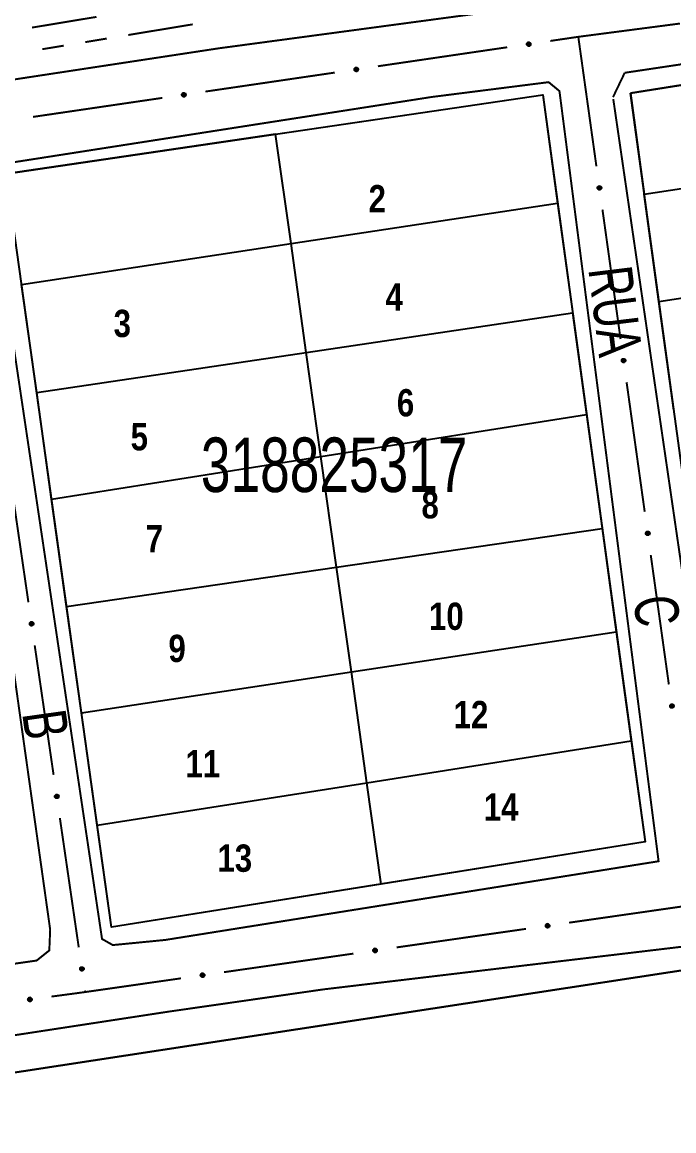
# Model space of a CAD drawing. Extents: x 203591 to 208218, y 4854879 to 4857795.
# Drawn here: x 204715.2 to 204775, y 4855234.4 to 4855336.1 of the extents above; entities that cross this region are included whole.
import ezdxf
from ezdxf.enums import TextEntityAlignment as Align

# ---------------------------------------------------------------- set-up
doc = ezdxf.new("R2010")
doc.units = 0
doc.header["$LTSCALE"] = 1.5
doc.header["$MEASUREMENT"] = 0
doc.linetypes.add('PHANTOMX2', pattern=[5, 2.5, -0.5, 0.5, -0.5, 0.5, -0.5])
for name, color, linetype in [('CD-MALHA-LOTES', 40, 'CONTINUOUS'), ('CD_TXT_QUADRA', 7, 'CONTINUOUS'), ('RU-QUADRAS', 210, 'CONTINUOUS'), ('SV-EIXO-RUA-PAV', 20, 'CONTINUOUS'), ('SV-RUA-NAO-PAV-S-GUIA-C-GUIA', 7, 'PHANTOMX2'), ('SV-RUA-PAVIM-S-GUIA-C-GUIA', 7, 'CONTINUOUS'), ('SV-TXT-RUA-PAV-S-GUIA-C-GUIA', 7, 'CONTINUOUS'), ('Th_NmrPorta', 7, 'CONTINUOUS')]:
    doc.layers.add(name, color=color, linetype=linetype)
doc.styles.add('ARIAL', font='ARIAL.TTF')
doc.styles.get("Standard").update_dxf_attribs({"font": 'swisscbo.ttf'})

msp = doc.modelspace()

# ---------------------------------------------------------------- linework, layer by layer
at = {"layer": 'CD-MALHA-LOTES', "linetype": 'Continuous', "flags": 128}
for points in [[(205336.35, 4855334.88), (204671.74, 4855233.19)], [(204795.69, 4855333.49), (204771.05, 4855329.58)], [(204771.05, 4855329.58), (204772.32, 4855320.31)], [(204738.48, 4855325.82), (204763.01, 4855329.44)], [(204763.01, 4855329.44), (204764.37, 4855319.48)], [(204738.48, 4855325.82), (204713.74, 4855322.18)], [(204739.9, 4855315.78), (204738.48, 4855325.82)], [(204772.32, 4855320.31), (204797.09, 4855324.09)], [(204773.67, 4855310.47), (204772.32, 4855320.31)], [(204739.9, 4855315.78), (204764.37, 4855319.48)], [(204764.37, 4855319.48), (204765.73, 4855309.56)], [(204715.16, 4855312.03), (204739.9, 4855315.78)], [(204741.3, 4855305.784527), (204739.9, 4855315.78)], [(204773.67, 4855310.47), (204798.56, 4855314.28)], [(204716.55, 4855302.12), (204715.16, 4855312.03)], [(204775.04, 4855300.5), (204773.67, 4855310.47)], [(204741.3, 4855305.784527), (204765.75, 4855309.42)], [(204765.73, 4855309.56), (204765.75, 4855309.42)], [(204765.75, 4855309.42), (204767.03, 4855300.11)], [(204716.55, 4855302.12), (204741.3, 4855305.784527)], [(204742.65, 4855296.24), (204741.3, 4855305.784527)], [(204717.92, 4855292.32), (204716.55, 4855302.12)], [(204742.65, 4855296.24), (204767.03, 4855300.11)], [(204767.03, 4855300.11), (204768.46, 4855289.65)], [(204717.92, 4855292.32), (204742.65, 4855296.24)], [(204744.08, 4855286.09), (204742.65, 4855296.24)], [(204719.3, 4855282.47), (204717.92, 4855292.32)], [(204744.08, 4855286.09), (204768.46, 4855289.65)], [(204768.46, 4855289.65), (204769.76, 4855280.15)], [(204719.3, 4855282.47), (204744.08, 4855286.09)], [(204745.44, 4855276.48), (204744.08, 4855286.09)], [(204720.67, 4855272.73), (204719.3, 4855282.47)], [(204745.44, 4855276.48), (204769.76, 4855280.15)], [(204769.76, 4855280.15), (204771.13, 4855270.16)], [(204720.67, 4855272.73), (204745.44, 4855276.48)], [(204746.87, 4855266.32), (204745.44, 4855276.48)], [(204722.11, 4855262.41), (204720.67, 4855272.73)], [(204746.87, 4855266.32), (204771.13, 4855270.16)], [(204771.13, 4855270.16), (204772.4, 4855260.88)], [(204722.11, 4855262.41), (204746.87, 4855266.32)], [(204748.18, 4855257.01), (204746.87, 4855266.32)], [(204723.42, 4855253.05), (204722.11, 4855262.41)], [(204772.4, 4855260.88), (204748.18, 4855257.01)], [(204748.18, 4855257.01), (204723.42, 4855253.05)]]:
    msp.add_lwpolyline(points, dxfattribs=at)
at = {"layer": 'RU-QUADRAS', "color": 6, "linetype": 'Continuous'}
msp.add_lwpolyline([(204671.74, 4855233.19), (205349.53, 4855336.89), (205371.1, 4855089.17), (205374.06, 4855058.83), (205373.76, 4855056.38, -0.2098970509), (205368.65, 4855051.04, -0.101494221), (205355.18, 4855045.65), (205311.87, 4855038.63), (205310.88, 4855041.34), (205273.01, 4855035.5), (205273.43, 4855033.22), (205000.47, 4854990.15), (205000.49, 4854989.01), (204989.08, 4854987.74), (204988.92, 4854989.2), (204842.03, 4854964.17), (204815.26, 4855011.65), (204825.16, 4855013.03)], format="xyb", close=True, dxfattribs=at)
for points in [[(204771.05, 4855329.58), (204819.46, 4855337.27), (204830.99, 4855268.36), (204780.45, 4855261.1)], [(204713.74, 4855322.18), (204763.01, 4855329.44), (204772.4, 4855260.88), (204723.42, 4855253.05)]]:
    msp.add_lwpolyline(points, close=True, dxfattribs=at)
at = {"layer": 'SV-EIXO-RUA-PAV', "const_width": 0.18, "flags": 128}
for points in [[(204766.27, 4855334.75), (204775.595825, 4855335.967944)], [(204763.70252, 4855334.373214), (204765.681325, 4855334.663611)], [(204765.681325, 4855334.663611), (204766.27, 4855334.75)], [(204766.27, 4855334.75), (204767.932543, 4855322.865727)], [(204747.872079, 4855332.050042), (204759.74491, 4855333.792421)], [(204732.041638, 4855329.726869), (204743.914468, 4855331.469248)], [(204716.211196, 4855327.403697), (204728.084027, 4855329.146076)], [(204768.486725, 4855318.904302), (204770.149268, 4855307.020029)], [(204770.703449, 4855303.058605), (204772.365993, 4855291.174332)], [(204714.059938, 4855294.745254), (204715.792415, 4855282.870974)], [(204772.920174, 4855287.212907), (204774.582717, 4855275.328634)], [(204716.369908, 4855278.91288), (204718.102385, 4855267.0386)], [(204718.679877, 4855263.080507), (204720.412354, 4855251.206227)], [(204777.307143, 4855255.176695), (204765.428466, 4855253.474625)], [(204761.468908, 4855252.907268), (204749.590231, 4855251.205199)], [(204745.630672, 4855250.637842), (204733.751995, 4855248.935772)], [(204729.792437, 4855248.368416), (204721.873319, 4855247.233702)], [(204721.01, 4855247.11), (204717.909869, 4855246.694408)], [(204720.989846, 4855247.248134), (204721.01, 4855247.11)], [(204721.873319, 4855247.233702), (204721.01, 4855247.11)]]:
    msp.add_lwpolyline(points, dxfattribs=at)
at = {"layer": 'SV-EIXO-RUA-PAV', "flags": 128}
for points in [[(204761.565573, 4855334.170869), (204761.59421, 4855334.210517), (204761.626929, 4855334.238737), (204761.660993, 4855334.25442), (204761.694708, 4855334.260429), (204761.729892, 4855334.262691), (204761.765869, 4855334.257146), (204761.804435, 4855334.242147), (204761.844409, 4855334.2137), (204761.871115, 4855334.178282), (204761.888277, 4855334.145709), (204761.896567, 4855334.110914), (204761.898192, 4855334.076697), (204761.891196, 4855334.039517), (204761.875614, 4855334.000582), (204761.846037, 4855333.961079), (204761.81377, 4855333.933633), (204761.780423, 4855333.919329), (204761.74539, 4855333.911217), (204761.709442, 4855333.909337), (204761.674158, 4855333.914984), (204761.634985, 4855333.930743), (204761.596382, 4855333.960453), (204761.568641, 4855333.992323), (204761.553873, 4855334.025459), (204761.546662, 4855334.06013), (204761.543964, 4855334.095392), (204761.548032, 4855334.131788), (204761.565573, 4855334.170869)], [(204745.735132, 4855331.847697), (204745.763769, 4855331.887345), (204745.796488, 4855331.915565), (204745.830552, 4855331.931247), (204745.864267, 4855331.937256), (204745.899451, 4855331.939519), (204745.935428, 4855331.933974), (204745.973994, 4855331.918975), (204746.013968, 4855331.890527), (204746.040674, 4855331.85511), (204746.057835, 4855331.822536), (204746.066125, 4855331.787741), (204746.067751, 4855331.753524), (204746.060755, 4855331.716345), (204746.045173, 4855331.67741), (204746.015596, 4855331.637906), (204745.983329, 4855331.61046), (204745.949982, 4855331.596157), (204745.914949, 4855331.588044), (204745.879001, 4855331.586165), (204745.843717, 4855331.591811), (204745.804544, 4855331.607571), (204745.765941, 4855331.63728), (204745.738199, 4855331.66915), (204745.723431, 4855331.702287), (204745.716221, 4855331.736957), (204745.713522, 4855331.772219), (204745.717591, 4855331.808616), (204745.735132, 4855331.847697)], [(204729.904691, 4855329.524524), (204729.933328, 4855329.564173), (204729.966047, 4855329.592392), (204730.000111, 4855329.608075), (204730.033826, 4855329.614084), (204730.06901, 4855329.616346), (204730.104986, 4855329.610801), (204730.143553, 4855329.595802), (204730.183527, 4855329.567355), (204730.210233, 4855329.531937), (204730.227394, 4855329.499364), (204730.235684, 4855329.464569), (204730.23731, 4855329.430352), (204730.230314, 4855329.393172), (204730.214732, 4855329.354237), (204730.185154, 4855329.314734), (204730.152888, 4855329.287288), (204730.119541, 4855329.272985), (204730.084508, 4855329.264872), (204730.04856, 4855329.262992), (204730.013276, 4855329.268639), (204729.974102, 4855329.284398), (204729.9355, 4855329.314108), (204729.907758, 4855329.345978), (204729.89299, 4855329.379114), (204729.88578, 4855329.413785), (204729.883081, 4855329.449047), (204729.88715, 4855329.485443), (204729.904691, 4855329.524524)], [(204768.298747, 4855321.042561), (204768.338202, 4855321.013658), (204768.366201, 4855320.98075), (204768.381654, 4855320.946581), (204768.387436, 4855320.912827), (204768.389462, 4855320.877628), (204768.383675, 4855320.84169), (204768.368417, 4855320.803225), (204768.339702, 4855320.763443), (204768.304106, 4855320.736976), (204768.271418, 4855320.720034), (204768.236568, 4855320.711978), (204768.202341, 4855320.710583), (204768.165209, 4855320.717828), (204768.12638, 4855320.733671), (204768.087076, 4855320.763514), (204768.059848, 4855320.795964), (204768.045769, 4855320.829406), (204768.037891, 4855320.864493), (204768.036254, 4855320.900453), (204768.042137, 4855320.935698), (204768.058159, 4855320.974765), (204768.088128, 4855321.013167), (204768.120183, 4855321.040694), (204768.153419, 4855321.055238), (204768.188137, 4855321.062216), (204768.223416, 4855321.064677), (204768.259784, 4855321.060364), (204768.298747, 4855321.042561)], [(204770.515471, 4855305.196863), (204770.554926, 4855305.167961), (204770.582925, 4855305.135052), (204770.598378, 4855305.100884), (204770.604161, 4855305.067129), (204770.606187, 4855305.031931), (204770.6004, 4855304.995992), (204770.585142, 4855304.957527), (204770.556427, 4855304.917745), (204770.52083, 4855304.891278), (204770.488142, 4855304.874336), (204770.453292, 4855304.86628), (204770.419066, 4855304.864885), (204770.381934, 4855304.87213), (204770.343104, 4855304.887974), (204770.303801, 4855304.917816), (204770.276572, 4855304.950267), (204770.262493, 4855304.983708), (204770.254616, 4855305.018796), (204770.252978, 4855305.054755), (204770.258862, 4855305.09), (204770.274884, 4855305.129067), (204770.304853, 4855305.167469), (204770.336908, 4855305.194996), (204770.370143, 4855305.209541), (204770.404862, 4855305.216518), (204770.440141, 4855305.21898), (204770.476509, 4855305.214667), (204770.515471, 4855305.196863)], [(204772.732196, 4855289.351165), (204772.771651, 4855289.322263), (204772.79965, 4855289.289355), (204772.815103, 4855289.255186), (204772.820885, 4855289.221432), (204772.822912, 4855289.186233), (204772.817125, 4855289.150295), (204772.801867, 4855289.11183), (204772.773151, 4855289.072048), (204772.737555, 4855289.045581), (204772.704867, 4855289.028639), (204772.670017, 4855289.020583), (204772.63579, 4855289.019187), (204772.598658, 4855289.026433), (204772.559829, 4855289.042276), (204772.520525, 4855289.072118), (204772.493297, 4855289.104569), (204772.479218, 4855289.138011), (204772.471341, 4855289.173098), (204772.469703, 4855289.209058), (204772.475587, 4855289.244303), (204772.491609, 4855289.283369), (204772.521577, 4855289.321772), (204772.553633, 4855289.349298), (204772.586868, 4855289.363843), (204772.621586, 4855289.370821), (204772.656865, 4855289.373282), (204772.693234, 4855289.368969), (204772.732196, 4855289.351165)], [(204716.169345, 4855281.049995), (204716.208969, 4855281.021325), (204716.237162, 4855280.988582), (204716.252816, 4855280.954505), (204716.258797, 4855280.920786), (204716.26103, 4855280.885599), (204716.255455, 4855280.849628), (204716.240424, 4855280.811074), (204716.211943, 4855280.771123), (204716.176503, 4855280.744447), (204716.143915, 4855280.727313), (204716.109113, 4855280.719052), (204716.074895, 4855280.717455), (204716.037721, 4855280.724482), (204715.998799, 4855280.740096), (204715.959321, 4855280.769707), (204715.931902, 4855280.801996), (204715.917626, 4855280.835355), (204715.909543, 4855280.870395), (204715.907693, 4855280.906344), (204715.913369, 4855280.941623), (204715.929161, 4855280.980784), (204715.958903, 4855281.019362), (204715.990796, 4855281.047077), (204716.023945, 4855281.061817), (204716.058621, 4855281.068998), (204716.093886, 4855281.071668), (204716.130279, 4855281.067569), (204716.169345, 4855281.049995)], [(204774.948921, 4855273.505468), (204774.988376, 4855273.476565), (204775.016375, 4855273.443657), (204775.031828, 4855273.409489), (204775.03761, 4855273.375734), (204775.039636, 4855273.340536), (204775.033849, 4855273.304597), (204775.018591, 4855273.266132), (204774.989876, 4855273.22635), (204774.95428, 4855273.199883), (204774.921592, 4855273.182941), (204774.886742, 4855273.174885), (204774.852515, 4855273.17349), (204774.815383, 4855273.180735), (204774.776554, 4855273.196578), (204774.73725, 4855273.226421), (204774.710022, 4855273.258871), (204774.695943, 4855273.292313), (204774.688065, 4855273.3274), (204774.686428, 4855273.36336), (204774.692311, 4855273.398605), (204774.708333, 4855273.437672), (204774.738302, 4855273.476074), (204774.770357, 4855273.503601), (204774.803593, 4855273.518146), (204774.838311, 4855273.525123), (204774.87359, 4855273.527584), (204774.909958, 4855273.523272), (204774.948921, 4855273.505468)], [(204718.479314, 4855265.217622), (204718.518939, 4855265.188952), (204718.547131, 4855265.156209), (204718.562785, 4855265.122132), (204718.568766, 4855265.088412), (204718.570999, 4855265.053226), (204718.565424, 4855265.017254), (204718.550393, 4855264.9787), (204718.521912, 4855264.93875), (204718.486472, 4855264.912074), (204718.453884, 4855264.89494), (204718.419083, 4855264.886679), (204718.384865, 4855264.885082), (204718.347691, 4855264.892108), (204718.308769, 4855264.907723), (204718.26929, 4855264.937333), (204718.241871, 4855264.969623), (204718.227595, 4855265.002981), (204718.219512, 4855265.038022), (204718.217662, 4855265.073971), (204718.223338, 4855265.10925), (204718.23913, 4855265.14841), (204718.268872, 4855265.186989), (204718.300765, 4855265.214703), (204718.333914, 4855265.229444), (204718.368591, 4855265.236625), (204718.403855, 4855265.239294), (204718.440248, 4855265.235196), (204718.479314, 4855265.217622)], [(204763.606529, 4855253.102359), (204763.577758, 4855253.062808), (204763.544943, 4855253.034699), (204763.510826, 4855253.019133), (204763.477091, 4855253.013238), (204763.441899, 4855253.011095), (204763.405942, 4855253.016762), (204763.367426, 4855253.031892), (204763.327549, 4855253.060475), (204763.300964, 4855253.095983), (204763.283913, 4855253.128614), (204763.275741, 4855253.163437), (204763.274232, 4855253.197659), (204763.281353, 4855253.234815), (204763.297067, 4855253.273697), (204763.326779, 4855253.3131), (204763.359139, 4855253.340436), (204763.392534, 4855253.354626), (204763.427594, 4855253.36262), (204763.463548, 4855253.364377), (204763.498813, 4855253.358611), (204763.537933, 4855253.342719), (204763.576434, 4855253.312878), (204763.604067, 4855253.280915), (204763.618723, 4855253.247728), (204763.625816, 4855253.213033), (204763.628394, 4855253.177762), (204763.624203, 4855253.14138), (204763.606529, 4855253.102359)], [(204747.768293, 4855250.832932), (204747.739522, 4855250.793381), (204747.706707, 4855250.765273), (204747.67259, 4855250.749706), (204747.638855, 4855250.743812), (204747.603663, 4855250.741669), (204747.567706, 4855250.747336), (204747.529191, 4855250.762466), (204747.489313, 4855250.791048), (204747.462728, 4855250.826557), (204747.445677, 4855250.859188), (204747.437505, 4855250.894011), (204747.435996, 4855250.928233), (204747.443118, 4855250.965389), (204747.458832, 4855251.004271), (204747.488543, 4855251.043673), (204747.520903, 4855251.07101), (204747.554298, 4855251.0852), (204747.589359, 4855251.093194), (204747.625313, 4855251.094951), (204747.660577, 4855251.089185), (204747.699697, 4855251.073293), (204747.738199, 4855251.043452), (204747.765832, 4855251.011488), (204747.780487, 4855250.978302), (204747.78758, 4855250.943607), (204747.790159, 4855250.908336), (204747.785967, 4855250.871954), (204747.768293, 4855250.832932)], [(204720.789284, 4855249.385248), (204720.828908, 4855249.356579), (204720.8571, 4855249.323836), (204720.872754, 4855249.289759), (204720.878735, 4855249.256039), (204720.880968, 4855249.220853), (204720.875393, 4855249.184881), (204720.860362, 4855249.146327), (204720.831881, 4855249.106377), (204720.796441, 4855249.079701), (204720.763854, 4855249.062566), (204720.729052, 4855249.054305), (204720.694834, 4855249.052708), (204720.65766, 4855249.059735), (204720.618738, 4855249.075349), (204720.579259, 4855249.10496), (204720.55184, 4855249.13725), (204720.537565, 4855249.170608), (204720.529481, 4855249.205648), (204720.527632, 4855249.241598), (204720.533308, 4855249.276877), (204720.549099, 4855249.316037), (204720.578841, 4855249.354615), (204720.610734, 4855249.38233), (204720.643883, 4855249.39707), (204720.67856, 4855249.404252), (204720.713824, 4855249.406921), (204720.750217, 4855249.402822), (204720.789284, 4855249.385248)], [(204731.930058, 4855248.563506), (204731.901287, 4855248.523955), (204731.868472, 4855248.495846), (204731.834355, 4855248.48028), (204731.80062, 4855248.474385), (204731.765428, 4855248.472242), (204731.729471, 4855248.477909), (204731.690955, 4855248.493039), (204731.651078, 4855248.521622), (204731.624493, 4855248.55713), (204731.607442, 4855248.589762), (204731.59927, 4855248.624585), (204731.597761, 4855248.658807), (204731.604882, 4855248.695962), (204731.620596, 4855248.734844), (204731.650308, 4855248.774247), (204731.682668, 4855248.801583), (204731.716063, 4855248.815773), (204731.751123, 4855248.823767), (204731.787077, 4855248.825525), (204731.822342, 4855248.819758), (204731.861462, 4855248.803866), (204731.899963, 4855248.774026), (204731.927596, 4855248.742062), (204731.942252, 4855248.708875), (204731.949345, 4855248.67418), (204731.951923, 4855248.63891), (204731.947732, 4855248.602527), (204731.930058, 4855248.563506)], [(204716.084634, 4855246.338659), (204716.055506, 4855246.299371), (204716.022437, 4855246.271561), (204715.988181, 4855246.256304), (204715.954394, 4855246.250715), (204715.919184, 4855246.24889), (204715.88328, 4855246.254883), (204715.844903, 4855246.270361), (204715.805286, 4855246.299304), (204715.779023, 4855246.335052), (204715.762269, 4855246.367836), (204715.754413, 4855246.402732), (204715.753213, 4855246.436966), (204715.760672, 4855246.474056), (204715.776737, 4855246.512794), (204715.806804, 4855246.551926), (204715.83941, 4855246.578968), (204715.872932, 4855246.592855), (204715.908064, 4855246.600531), (204715.944033, 4855246.601962), (204715.979243, 4855246.595877), (204716.018217, 4855246.579631), (204716.056447, 4855246.549443), (204716.08379, 4855246.51723), (204716.098144, 4855246.483912), (204716.104922, 4855246.449155), (204716.107182, 4855246.413862), (204716.10266, 4855246.377519), (204716.084634, 4855246.338659)]]:
    msp.add_lwpolyline(points, close=True, dxfattribs=at)
for points in [[(204761.543964, 4855334.095392), (204761.871115, 4855334.178282)], [(204761.546662, 4855334.06013), (204761.888277, 4855334.145709)], [(204761.548032, 4855334.131788), (204761.844409, 4855334.2137)], [(204761.548901, 4855334.079395), (204761.874515, 4855334.163037)], [(204761.550698, 4855334.114137), (204761.853163, 4855334.195761)], [(204761.5529, 4855334.042745), (204761.891061, 4855334.12547)], [(204761.553873, 4855334.025459), (204761.896567, 4855334.110914)], [(204761.557896, 4855334.149672), (204761.821209, 4855334.22555)], [(204761.564802, 4855334.008634), (204761.894466, 4855334.092871)], [(204761.565573, 4855334.170869), (204761.804435, 4855334.242147)], [(204761.568641, 4855333.992323), (204761.898192, 4855334.076697)], [(204761.58205, 4855334.191832), (204761.777896, 4855334.248156)], [(204761.584804, 4855333.975712), (204761.890167, 4855334.056382)], [(204761.59421, 4855334.210517), (204761.765869, 4855334.257146)], [(204761.596382, 4855333.960453), (204761.891196, 4855334.039517)], [(204761.612792, 4855334.226685), (204761.739265, 4855334.257657)], [(204761.61926, 4855333.947669), (204761.880468, 4855334.019101)], [(204761.626929, 4855334.238737), (204761.729892, 4855334.262691)], [(204761.634985, 4855333.930743), (204761.875614, 4855334.000582)], [(204761.659675, 4855333.926017), (204761.853217, 4855333.979245)], [(204761.674158, 4855333.914984), (204761.846037, 4855333.961079)], [(204761.696002, 4855333.91342), (204761.823627, 4855333.94594)], [(204761.709442, 4855333.909337), (204761.81377, 4855333.933633)], [(204745.713522, 4855331.772219), (204746.040674, 4855331.85511)], [(204745.716221, 4855331.736957), (204746.057835, 4855331.822536)], [(204745.717591, 4855331.808616), (204746.013968, 4855331.890527)], [(204745.71846, 4855331.756222), (204746.044074, 4855331.839865)], [(204745.720257, 4855331.790964), (204746.022722, 4855331.872589)], [(204745.722459, 4855331.719572), (204746.06062, 4855331.802298)], [(204745.723431, 4855331.702287), (204746.066125, 4855331.787741)], [(204745.727454, 4855331.826499), (204745.990767, 4855331.902378)], [(204745.734361, 4855331.685461), (204746.064025, 4855331.769698)], [(204745.735132, 4855331.847697), (204745.973994, 4855331.918975)], [(204745.738199, 4855331.66915), (204746.067751, 4855331.753524)], [(204745.751608, 4855331.86866), (204745.947455, 4855331.924984)], [(204745.754363, 4855331.652539), (204746.059726, 4855331.73321)], [(204745.763769, 4855331.887345), (204745.935428, 4855331.933974)], [(204745.765941, 4855331.63728), (204746.060755, 4855331.716345)], [(204745.782351, 4855331.903512), (204745.908824, 4855331.934485)], [(204745.788819, 4855331.624497), (204746.050026, 4855331.695929)], [(204745.796488, 4855331.915565), (204745.899451, 4855331.939519)], [(204745.804544, 4855331.607571), (204746.045173, 4855331.67741)], [(204745.829233, 4855331.602845), (204746.022776, 4855331.656072)], [(204745.843717, 4855331.591811), (204746.015596, 4855331.637906)], [(204745.865561, 4855331.590247), (204745.993185, 4855331.622768)], [(204745.879001, 4855331.586165), (204745.983329, 4855331.61046)], [(204729.883081, 4855329.449047), (204730.210233, 4855329.531937)], [(204729.88578, 4855329.413785), (204730.227394, 4855329.499364)], [(204729.88715, 4855329.485443), (204730.183527, 4855329.567355)], [(204729.888019, 4855329.43305), (204730.213633, 4855329.516692)], [(204729.889816, 4855329.467792), (204730.192281, 4855329.549416)], [(204729.892018, 4855329.3964), (204730.230179, 4855329.479126)], [(204729.89299, 4855329.379114), (204730.235684, 4855329.464569)], [(204729.897013, 4855329.503327), (204730.160326, 4855329.579205)], [(204729.904691, 4855329.524524), (204730.143553, 4855329.595802)], [(204729.921167, 4855329.545487), (204730.117014, 4855329.601811)], [(204729.933328, 4855329.564173), (204730.104986, 4855329.610801)], [(204729.95191, 4855329.58034), (204730.078383, 4855329.611312)], [(204729.966047, 4855329.592392), (204730.06901, 4855329.616346)], [(204729.90392, 4855329.362289), (204730.233584, 4855329.446526)], [(204729.907758, 4855329.345978), (204730.23731, 4855329.430352)], [(204729.923922, 4855329.329367), (204730.229285, 4855329.410037)], [(204729.9355, 4855329.314108), (204730.230314, 4855329.393172)], [(204729.958378, 4855329.301324), (204730.219585, 4855329.372756)], [(204729.974102, 4855329.284398), (204730.214732, 4855329.354237)], [(204729.998792, 4855329.279672), (204730.192335, 4855329.3329)], [(204730.013276, 4855329.268639), (204730.185154, 4855329.314734)], [(204730.035119, 4855329.267075), (204730.162744, 4855329.299595)], [(204730.04856, 4855329.262992), (204730.152888, 4855329.287288)], [(204768.036254, 4855320.900453), (204768.059848, 4855320.795964)], [(204768.040426, 4855320.913865), (204768.072088, 4855320.786025)], [(204768.042137, 4855320.935698), (204768.087076, 4855320.763514)], [(204768.053268, 4855320.950107), (204768.105193, 4855320.756211)], [(204768.058159, 4855320.974765), (204768.12638, 4855320.733671)], [(204768.075191, 4855320.990375), (204768.144866, 4855320.728694)], [(204768.088128, 4855321.013167), (204768.165209, 4855320.717828)], [(204768.103464, 4855321.024642), (204768.182081, 4855320.718744)], [(204768.120183, 4855321.040694), (204768.202341, 4855320.710583)], [(204768.13652, 4855321.044422), (204768.21854, 4855320.7142)], [(204768.153419, 4855321.055238), (204768.236568, 4855320.711978)], [(204768.17071, 4855321.056094), (204768.251161, 4855320.717385)], [(204768.188137, 4855321.062216), (204768.271418, 4855320.720034)], [(204768.207386, 4855321.059847), (204768.288838, 4855320.733679)], [(204768.223416, 4855321.064677), (204768.304106, 4855320.736976)], [(204768.242116, 4855321.057817), (204768.321705, 4855320.75481)], [(204768.259784, 4855321.060364), (204768.339702, 4855320.763443)], [(204768.277601, 4855321.050381), (204768.351708, 4855320.786564)], [(204768.298747, 4855321.042561), (204768.368417, 4855320.803225)], [(204768.319598, 4855321.025944), (204768.374605, 4855320.829723)], [(204768.338202, 4855321.013658), (204768.383675, 4855320.84169)], [(204768.354244, 4855320.994968), (204768.384365, 4855320.86829)], [(204768.366201, 4855320.98075), (204768.389462, 4855320.877628)], [(204770.252978, 4855305.054755), (204770.276572, 4855304.950267)], [(204770.257151, 4855305.068168), (204770.288813, 4855304.940328)], [(204770.258862, 4855305.09), (204770.303801, 4855304.917816)], [(204770.269992, 4855305.10441), (204770.321918, 4855304.910513)], [(204770.274884, 4855305.129067), (204770.343104, 4855304.887974)], [(204770.291915, 4855305.144677), (204770.36159, 4855304.882996)], [(204770.304853, 4855305.167469), (204770.381934, 4855304.87213)], [(204770.320189, 4855305.178945), (204770.398805, 4855304.873046)], [(204770.336908, 4855305.194996), (204770.419066, 4855304.864885)], [(204770.353245, 4855305.198725), (204770.435264, 4855304.868502)], [(204770.370143, 4855305.209541), (204770.453292, 4855304.86628)], [(204770.387435, 4855305.210397), (204770.467886, 4855304.871688)], [(204770.404862, 4855305.216518), (204770.488142, 4855304.874336)], [(204770.424111, 4855305.21415), (204770.505563, 4855304.887981)], [(204770.440141, 4855305.21898), (204770.52083, 4855304.891278)], [(204770.45884, 4855305.212119), (204770.53843, 4855304.909113)], [(204770.476509, 4855305.214667), (204770.556427, 4855304.917745)], [(204770.494326, 4855305.204683), (204770.568433, 4855304.940866)], [(204770.515471, 4855305.196863), (204770.585142, 4855304.957527)], [(204770.536323, 4855305.180246), (204770.591329, 4855304.984026)], [(204770.554926, 4855305.167961), (204770.6004, 4855304.995992)], [(204770.570968, 4855305.14927), (204770.60109, 4855305.022592)], [(204770.582925, 4855305.135052), (204770.606187, 4855305.031931)], [(204772.469703, 4855289.209058), (204772.493297, 4855289.104569)], [(204772.473875, 4855289.22247), (204772.505538, 4855289.09463)], [(204772.475587, 4855289.244303), (204772.520525, 4855289.072118)], [(204772.486717, 4855289.258712), (204772.538643, 4855289.064816)], [(204772.491609, 4855289.283369), (204772.559829, 4855289.042276)], [(204772.50864, 4855289.29898), (204772.578315, 4855289.037298)], [(204772.521577, 4855289.321772), (204772.598658, 4855289.026433)], [(204772.536914, 4855289.333247), (204772.61553, 4855289.027349)], [(204772.553633, 4855289.349298), (204772.63579, 4855289.019187)], [(204772.56997, 4855289.353027), (204772.651989, 4855289.022804)], [(204772.586868, 4855289.363843), (204772.670017, 4855289.020583)], [(204772.60416, 4855289.364699), (204772.684611, 4855289.02599)], [(204772.621586, 4855289.370821), (204772.704867, 4855289.028639)], [(204772.640836, 4855289.368452), (204772.722288, 4855289.042283)], [(204772.656865, 4855289.373282), (204772.737555, 4855289.045581)], [(204772.675565, 4855289.366422), (204772.755155, 4855289.063415)], [(204772.693234, 4855289.368969), (204772.773151, 4855289.072048)], [(204772.71105, 4855289.358986), (204772.785158, 4855289.095169)], [(204772.732196, 4855289.351165), (204772.801867, 4855289.11183)], [(204772.753048, 4855289.334549), (204772.808054, 4855289.138328)], [(204772.771651, 4855289.322263), (204772.817125, 4855289.150295)], [(204772.787693, 4855289.303572), (204772.817815, 4855289.176894)], [(204772.79965, 4855289.289355), (204772.822912, 4855289.186233)], [(204715.907693, 4855280.906344), (204715.931902, 4855280.801996)], [(204715.911787, 4855280.919781), (204715.944201, 4855280.792129)], [(204715.913369, 4855280.941623), (204715.959321, 4855280.769707)], [(204715.924415, 4855280.956098), (204715.977481, 4855280.762511)], [(204715.929161, 4855280.980784), (204715.998799, 4855280.740096)], [(204715.9461, 4855280.996494), (204716.017315, 4855280.735227)], [(204715.958903, 4855281.019362), (204716.037721, 4855280.724482)], [(204715.974172, 4855281.030927), (204716.054588, 4855280.725497)], [(204715.990796, 4855281.047077), (204716.074895, 4855280.717455)], [(204716.00711, 4855281.050902), (204716.091072, 4855280.721167)], [(204716.023945, 4855281.061817), (204716.109113, 4855280.719052)], [(204716.041231, 4855281.062775), (204716.123675, 4855280.724545)], [(204716.058621, 4855281.068998), (204716.143915, 4855280.727313)], [(204716.077884, 4855281.066743), (204716.161255, 4855280.74106)], [(204716.093886, 4855281.071668), (204716.176503, 4855280.744447)], [(204716.112625, 4855281.064917), (204716.193997, 4855280.762385)], [(204716.130279, 4855281.067569), (204716.211943, 4855280.771123)], [(204716.148154, 4855281.05769), (204716.223813, 4855280.794314)], [(204716.169345, 4855281.049995), (204716.240424, 4855280.811074)], [(204716.190294, 4855281.033501), (204716.246455, 4855280.837608)], [(204716.208969, 4855281.021325), (204716.255455, 4855280.849628)], [(204716.225121, 4855281.002729), (204716.255988, 4855280.876231)], [(204716.237162, 4855280.988582), (204716.26103, 4855280.885599)], [(204774.786694, 4855273.50733), (204774.868714, 4855273.177107)], [(204774.803593, 4855273.518146), (204774.886742, 4855273.174885)], [(204774.820884, 4855273.519002), (204774.901335, 4855273.180293)], [(204774.838311, 4855273.525123), (204774.921592, 4855273.182941)], [(204774.85756, 4855273.522755), (204774.939012, 4855273.196586)], [(204774.87359, 4855273.527584), (204774.95428, 4855273.199883)], [(204774.89229, 4855273.520724), (204774.971879, 4855273.217718)], [(204774.909958, 4855273.523272), (204774.989876, 4855273.22635)], [(204774.927775, 4855273.513288), (204775.001882, 4855273.249471)], [(204774.686428, 4855273.36336), (204774.710022, 4855273.258871)], [(204774.6906, 4855273.376773), (204774.722262, 4855273.248932)], [(204774.692311, 4855273.398605), (204774.73725, 4855273.226421)], [(204774.703442, 4855273.413014), (204774.755367, 4855273.219118)], [(204774.708333, 4855273.437672), (204774.776554, 4855273.196578)], [(204774.725365, 4855273.453282), (204774.79504, 4855273.191601)], [(204774.738302, 4855273.476074), (204774.815383, 4855273.180735)], [(204774.753638, 4855273.487549), (204774.832255, 4855273.181651)], [(204774.770357, 4855273.503601), (204774.852515, 4855273.17349)], [(204774.948921, 4855273.505468), (204775.018591, 4855273.266132)], [(204774.969772, 4855273.488851), (204775.024779, 4855273.292631)], [(204774.988376, 4855273.476565), (204775.033849, 4855273.304597)], [(204775.004418, 4855273.457875), (204775.034539, 4855273.331197)], [(204775.016375, 4855273.443657), (204775.039636, 4855273.340536)], [(204718.217662, 4855265.073971), (204718.241871, 4855264.969623)], [(204718.221756, 4855265.087408), (204718.25417, 4855264.959756)], [(204718.223338, 4855265.10925), (204718.26929, 4855264.937333)], [(204718.234384, 4855265.123725), (204718.28745, 4855264.930138)], [(204718.23913, 4855265.14841), (204718.308769, 4855264.907723)], [(204718.256069, 4855265.164121), (204718.327284, 4855264.902854)], [(204718.268872, 4855265.186989), (204718.347691, 4855264.892108)], [(204718.284141, 4855265.198554), (204718.364557, 4855264.893124)], [(204718.300765, 4855265.214703), (204718.384865, 4855264.885082)], [(204718.31708, 4855265.218528), (204718.401042, 4855264.888794)], [(204718.333914, 4855265.229444), (204718.419083, 4855264.886679)], [(204718.351201, 4855265.230401), (204718.433644, 4855264.892172)], [(204718.368591, 4855265.236625), (204718.453884, 4855264.89494)], [(204718.387854, 4855265.23437), (204718.471225, 4855264.908687)], [(204718.403855, 4855265.239294), (204718.486472, 4855264.912074)], [(204718.422594, 4855265.232544), (204718.503967, 4855264.930011)], [(204718.440248, 4855265.235196), (204718.521912, 4855264.93875)], [(204718.458123, 4855265.225317), (204718.533782, 4855264.961941)], [(204718.479314, 4855265.217622), (204718.550393, 4855264.9787)], [(204718.500263, 4855265.201128), (204718.556424, 4855265.005235)], [(204718.518939, 4855265.188952), (204718.565424, 4855265.017254)], [(204718.53509, 4855265.170356), (204718.565957, 4855265.043858)], [(204718.547131, 4855265.156209), (204718.570999, 4855265.053226)], [(204763.604067, 4855253.280915), (204763.274232, 4855253.197659)], [(204763.618723, 4855253.247728), (204763.275741, 4855253.163437)], [(204763.607851, 4855253.26459), (204763.277903, 4855253.181473)], [(204763.619636, 4855253.230439), (204763.281197, 4855253.148862)], [(204763.576434, 4855253.312878), (204763.281353, 4855253.234815)], [(204763.587961, 4855253.29758), (204763.282325, 4855253.217947)], [(204763.625816, 4855253.213033), (204763.283913, 4855253.128614)], [(204763.5536, 4855253.32574), (204763.292151, 4855253.255194)], [(204763.537933, 4855253.342719), (204763.297067, 4855253.273697)], [(204763.623511, 4855253.193776), (204763.297615, 4855253.111239)], [(204763.628394, 4855253.177762), (204763.300964, 4855253.095983)], [(204763.513259, 4855253.347529), (204763.319537, 4855253.294958)], [(204763.498813, 4855253.358611), (204763.326779, 4855253.3131)], [(204763.476975, 4855253.36025), (204763.34924, 4855253.328162)], [(204763.463548, 4855253.364377), (204763.359139, 4855253.340436)], [(204763.621596, 4855253.15904), (204763.318856, 4855253.078443)], [(204763.624203, 4855253.14138), (204763.327549, 4855253.060475)], [(204763.614278, 4855253.12353), (204763.350709, 4855253.048546)], [(204763.606529, 4855253.102359), (204763.367426, 4855253.031892)], [(204763.589981, 4855253.081452), (204763.393945, 4855253.025793)], [(204763.577758, 4855253.062808), (204763.405942, 4855253.016762)], [(204763.559121, 4855253.046704), (204763.432543, 4855253.016161)], [(204763.544943, 4855253.034699), (204763.441899, 4855253.011095)], [(204747.765832, 4855251.011488), (204747.435996, 4855250.928233)], [(204747.780487, 4855250.978302), (204747.437505, 4855250.894011)], [(204747.769615, 4855250.995164), (204747.439667, 4855250.912047)], [(204747.781401, 4855250.961013), (204747.442961, 4855250.879436)], [(204747.738199, 4855251.043452), (204747.443118, 4855250.965389)], [(204747.749725, 4855251.028154), (204747.44409, 4855250.94852)], [(204747.78758, 4855250.943607), (204747.445677, 4855250.859188)], [(204747.715364, 4855251.056313), (204747.453916, 4855250.985768)], [(204747.699697, 4855251.073293), (204747.458832, 4855251.004271)], [(204747.785276, 4855250.92435), (204747.45938, 4855250.841813)], [(204747.790159, 4855250.908336), (204747.462728, 4855250.826557)], [(204747.783361, 4855250.889614), (204747.480621, 4855250.809016)], [(204747.675024, 4855251.078102), (204747.481301, 4855251.025532)], [(204747.660577, 4855251.089185), (204747.488543, 4855251.043673)], [(204747.785967, 4855250.871954), (204747.489313, 4855250.791048)], [(204747.638739, 4855251.090823), (204747.511005, 4855251.058736)], [(204747.776043, 4855250.854104), (204747.512474, 4855250.779119)], [(204747.625313, 4855251.094951), (204747.520903, 4855251.07101)], [(204747.768293, 4855250.832932), (204747.529191, 4855250.762466)], [(204747.751746, 4855250.812025), (204747.555709, 4855250.756367)], [(204747.739522, 4855250.793381), (204747.567706, 4855250.747336)], [(204747.720885, 4855250.777277), (204747.594308, 4855250.746734)], [(204747.706707, 4855250.765273), (204747.603663, 4855250.741669)], [(204720.527632, 4855249.241598), (204720.55184, 4855249.13725)], [(204720.531725, 4855249.255035), (204720.564139, 4855249.127383)], [(204720.533308, 4855249.276877), (204720.579259, 4855249.10496)], [(204720.544353, 4855249.291351), (204720.597419, 4855249.097764)], [(204720.549099, 4855249.316037), (204720.618738, 4855249.075349)], [(204720.566039, 4855249.331748), (204720.637253, 4855249.070481)], [(204720.578841, 4855249.354615), (204720.65766, 4855249.059735)], [(204720.59411, 4855249.366181), (204720.674526, 4855249.06075)], [(204720.610734, 4855249.38233), (204720.694834, 4855249.052708)], [(204720.627049, 4855249.386155), (204720.711011, 4855249.056421)], [(204720.643883, 4855249.39707), (204720.729052, 4855249.054305)], [(204720.66117, 4855249.398028), (204720.743613, 4855249.059799)], [(204720.67856, 4855249.404252), (204720.763854, 4855249.062566)], [(204720.697823, 4855249.401997), (204720.781194, 4855249.076313)], [(204720.713824, 4855249.406921), (204720.796441, 4855249.079701)], [(204720.732564, 4855249.400171), (204720.813936, 4855249.097638)], [(204720.750217, 4855249.402822), (204720.831881, 4855249.106377)], [(204720.768092, 4855249.392944), (204720.843751, 4855249.129568)], [(204720.789284, 4855249.385248), (204720.860362, 4855249.146327)], [(204720.810233, 4855249.368755), (204720.866393, 4855249.172861)], [(204720.828908, 4855249.356579), (204720.875393, 4855249.184881)], [(204720.84506, 4855249.337983), (204720.875927, 4855249.211484)], [(204720.8571, 4855249.323836), (204720.880968, 4855249.220853)], [(204731.927596, 4855248.742062), (204731.597761, 4855248.658807)], [(204731.942252, 4855248.708875), (204731.59927, 4855248.624585)], [(204731.93138, 4855248.725738), (204731.601432, 4855248.64262)], [(204731.943165, 4855248.691586), (204731.604726, 4855248.610009)], [(204731.899963, 4855248.774026), (204731.604882, 4855248.695962)], [(204731.91149, 4855248.758728), (204731.605854, 4855248.679094)], [(204731.949345, 4855248.67418), (204731.607442, 4855248.589762)], [(204731.877128, 4855248.786887), (204731.61568, 4855248.716342)], [(204731.861462, 4855248.803866), (204731.620596, 4855248.734844)], [(204731.94704, 4855248.654923), (204731.621144, 4855248.572386)], [(204731.951923, 4855248.63891), (204731.624493, 4855248.55713)], [(204731.945125, 4855248.620187), (204731.642385, 4855248.53959)], [(204731.836788, 4855248.808676), (204731.643066, 4855248.756106)], [(204731.822342, 4855248.819758), (204731.650308, 4855248.774247)], [(204731.947732, 4855248.602527), (204731.651078, 4855248.521622)], [(204731.800504, 4855248.821397), (204731.672769, 4855248.789309)], [(204731.937807, 4855248.584677), (204731.674238, 4855248.509693)], [(204731.787077, 4855248.825525), (204731.682668, 4855248.801583)], [(204731.930058, 4855248.563506), (204731.690955, 4855248.493039)], [(204731.91351, 4855248.542599), (204731.717474, 4855248.48694)], [(204731.901287, 4855248.523955), (204731.729471, 4855248.477909)], [(204731.882649, 4855248.507851), (204731.756072, 4855248.477308)], [(204731.868472, 4855248.495846), (204731.765428, 4855248.472242)], [(204716.08379, 4855246.51723), (204715.753213, 4855246.436966)], [(204716.098144, 4855246.483912), (204715.754413, 4855246.402732)], [(204716.087425, 4855246.500872), (204715.756738, 4855246.420747)], [(204716.098901, 4855246.466616), (204715.759736, 4855246.388107)], [(204716.056447, 4855246.549443), (204715.760672, 4855246.474056)], [(204716.067835, 4855246.534041), (204715.761491, 4855246.457179)], [(204716.104922, 4855246.449155), (204715.762269, 4855246.367836)], [(204716.03373, 4855246.562511), (204715.771654, 4855246.494336)], [(204716.102444, 4855246.429919), (204715.775814, 4855246.350337)], [(204716.018217, 4855246.579631), (204715.776737, 4855246.512794)], [(204716.107182, 4855246.413862), (204715.779023, 4855246.335052)], [(204716.100214, 4855246.395202), (204715.796756, 4855246.31735)], [(204715.993588, 4855246.584664), (204715.799398, 4855246.533851)], [(204716.10266, 4855246.377519), (204715.805286, 4855246.299304)], [(204715.979243, 4855246.595877), (204715.806804, 4855246.551926)], [(204716.092575, 4855246.35976), (204715.828337, 4855246.287165)], [(204715.957421, 4855246.597713), (204715.829401, 4855246.566784)], [(204715.944033, 4855246.601962), (204715.83941, 4855246.578968)], [(204716.084634, 4855246.338659), (204715.844903, 4855246.270361)], [(204716.067898, 4855246.317903), (204715.871365, 4855246.264022)], [(204716.055506, 4855246.299371), (204715.88328, 4855246.254883)], [(204716.036723, 4855246.283436), (204715.909875, 4855246.254041)], [(204716.022437, 4855246.271561), (204715.919184, 4855246.24889)]]:
    msp.add_lwpolyline(points, dxfattribs=at)
at = {"layer": 'SV-RUA-NAO-PAV-S-GUIA-C-GUIA', "const_width": 0.18, "flags": 128}
for points in [[(204716.120723, 4855335.598441), (204722.040232, 4855336.577937)], [(204730.878398, 4855335.894829), (204724.958511, 4855334.917617)], [(204722.985216, 4855334.59188), (204721.01192, 4855334.266142)], [(204719.038625, 4855333.940405), (204717.065329, 4855333.614667)]]:
    msp.add_lwpolyline(points, dxfattribs=at)
at = {"layer": 'SV-RUA-PAVIM-S-GUIA-C-GUIA', "const_width": 0.18, "flags": 128}
for points in [[(204821.9, 4855345.59), (204733.3, 4855333.7)], [(204819.51, 4855338.79), (204770.53, 4855331.45)], [(204733.3, 4855333.7), (204651.98, 4855321.33)], [(204770.53, 4855331.45), (204769.453749, 4855329.210402)], [(204769.48, 4855329.04), (204779.47, 4855260.61)], [(204742.92, 4855247.36), (204789.44, 4855252.89)], [(204728.64, 4855245.31), (204742.92, 4855247.36)], [(204666.04, 4855235.73), (204728.64, 4855245.31)]]:
    msp.add_lwpolyline(points, dxfattribs=at)
at = {"layer": 'SV-RUA-PAVIM-S-GUIA-C-GUIA', "linetype": 'Continuous', "const_width": 0.18, "flags": 128}
for points in [[(204752.81, 4855329.23), (204713.33, 4855323.07), (204712.37, 4855321.28), (204712.36, 4855320.28), (204722.55, 4855251.98), (204723.54, 4855251.42), (204728.35, 4855251.89), (204773.64, 4855259.11), (204764.54, 4855329.77), (204763.55, 4855330.59)], [(204698.32, 4855320.6), (204655.82, 4855314.61), (204654.97, 4855312.98), (204654.94, 4855311.3), (204665.62, 4855243.49), (204666.23, 4855242.83), (204716.55, 4855250), (204717.71, 4855250.93), (204717.79, 4855252.83), (204708.17, 4855321.17), (204707.06, 4855321.77), (204706.31, 4855321.78)]]:
    msp.add_lwpolyline(points, close=True, dxfattribs=at)

# ---------------------------------------------------------------- texts
at = {"layer": 'CD_TXT_QUADRA', "style": 'ARIAL', "width": 0.7}
msp.add_text('318825317', height=5, dxfattribs=at).set_placement((204731.623225, 4855292.987496))
at = {"layer": 'SV-TXT-RUA-PAV-S-GUIA-C-GUIA', "style": 'ARIAL', "width": 0.7}
for s, rotation, p in [('RUA', 277, (204767.18, 4855313.44)), ('C', 277, (204771.32, 4855283.25)), ('B', 278, (204715.21, 4855272.68))]:
    msp.add_text(s, height=4, rotation=rotation, dxfattribs=at).set_placement(p)
at = {"layer": 'Th_NmrPorta', "color": 1}
for s, p in [('2', (204747.014433, 4855319.897539)), ('4', (204748.574433, 4855310.887539)), ('3', (204723.614433, 4855308.457539)), ('6', (204749.614433, 4855301.177539)), ('5', (204725.174433, 4855298.057539)), ('8', (204751.874433, 4855291.817539)), ('7', (204726.564433, 4855288.697539)), ('10', (204752.564433, 4855281.587539)), ('9', (204728.644433, 4855278.637539)), ('12', (204754.824433, 4855272.567539)), ('11', (204730.204433, 4855268.057539)), ('14', (204757.594433, 4855264.077539)), ('13', (204733.144433, 4855259.397539))]:
    msp.add_text(s, height=2.5, dxfattribs=at).set_placement(p, align=Align.MIDDLE_LEFT)

doc.saveas('drawing.dxf')
